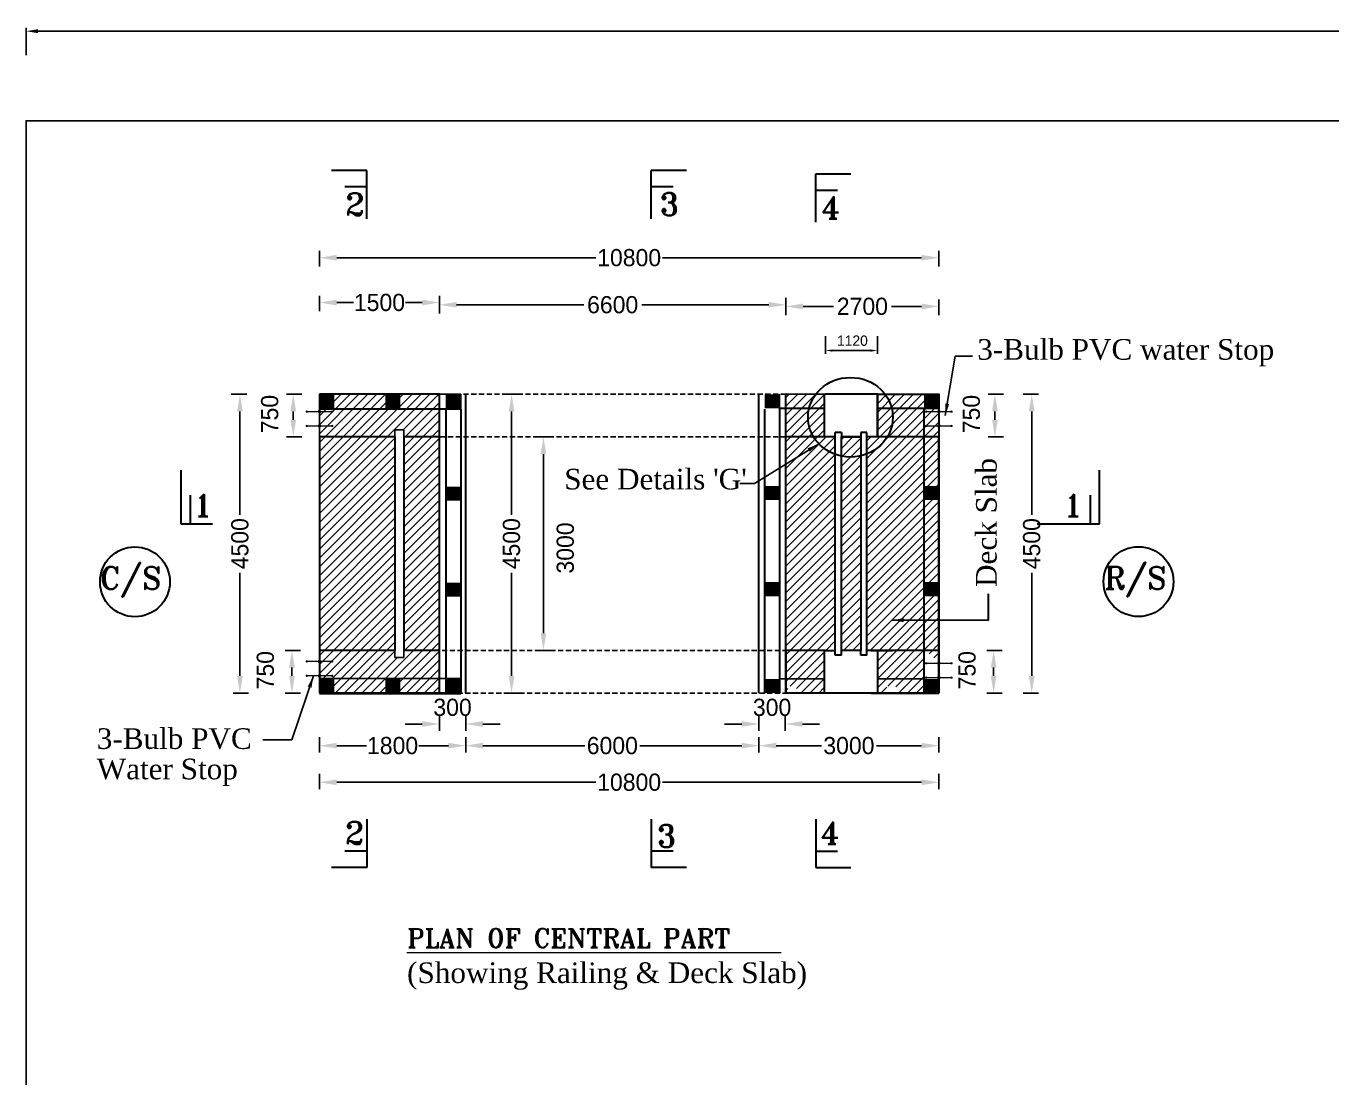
# Model space of a CAD drawing. Extents: x -1206532 to 786809, y -4288605 to 172932.
# Drawn here: x -477186 to -439223, y -4242613 to -4212031 of the extents above; entities that cross this region are included whole.
import ezdxf

# ---------------------------------------------------------------- set-up
doc = ezdxf.new("R2010")
doc.units = 0
doc.header["$LTSCALE"] = 300
doc.header["$MEASUREMENT"] = 0
doc.linetypes.add('DASHED', pattern=[0.75, 0.5, -0.25])
doc.layers.get('DEFPOINTS').update_dxf_attribs({"linetype": 'CONTINUOUS'})
doc.layers.add('LINE', color=7, linetype='CONTINUOUS')
doc.layers.add('Other line', color=7, linetype='CONTINUOUS', lineweight=15)
doc.styles.add('BIG', font='ROMANT.SHX')
doc.styles.add('TIMES', font='TIMES_0.TTF')
doc.dimstyles.new('3', dxfattribs={"dimtxt": 225, "dimasz": 350, "dimexe": 100, "dimexo": 25, "dimgap": 9, "dimtad": 0, "dimdec": 0, "dimzin": 0, "dimdsep": 46, "dimtxsty": 'Standard', "dimcen": 0, "dimclrd": 5, "dimclre": 6, "dimclrt": 1, "dimadec": 0, "dimazin": 0, "dimtfac": 1, "dimtdec": 0, "dimtofl": 0, "dimtmove": 2, "dimatfit": 3, "dimfxl": 1, "dimtolj": 1, "dimtzin": 0, "dimarcsym": 0})

# ---------------------------------------------------------------- blocks, each defined once
blk = doc.blocks.new('*D257')
at = {"layer": 'DEFPOINTS', "color": 0, "lineweight": 30}
for p in [(-394581, -4212179), (-477186, -4214781), (-394581, -4214781)]:
    blk.add_point(p, dxfattribs=at)
at = {"layer": 'Other line', "color": 0, "linetype": 'ByBlock', "lineweight": -2}
for p, q in [((-477186, -4212879), (-477186, -4212079)), ((-394581, -4212879), (-394581, -4212079))]:
    blk.add_line(p, q, dxfattribs=at)
at = {"layer": 'Other line', "linetype": 'ByBlock', "lineweight": -2}
for p, q in [((-476836, -4212179), (-436399, -4212179)), ((-394931, -4212179), (-435369, -4212179))]:
    blk.add_line(p, q, dxfattribs=at)
at = {"layer": 'Other line', "lineweight": 30}
for points in [[(-476836, -4212120), (-476836, -4212237), (-477186, -4212179)], [(-394931, -4212120), (-394931, -4212237), (-394581, -4212179)]]:
    blk.add_solid(points, dxfattribs=at)
at = {"layer": 'Other line', "color": 0, "lineweight": 30, "insert": (-435884, -4212179), "char_height": 225, "attachment_point": 5}
blk.add_mtext('\\A1;82605', dxfattribs=at)
blk = doc.blocks.new('*D588')
at = {"layer": 'DEFPOINTS', "color": 0, "lineweight": 30}
for p in [(-461387, -4223977), (-462146, -4230184), (-461387, -4230184)]:
    blk.add_point(p, dxfattribs=at)
at = {"layer": 'LINE', "color": 7, "lineweight": -2}
for p, q in [((-461896, -4223977), (-462346, -4223977)), ((-462146, -4224477), (-462146, -4229684)), ((-461896, -4230184), (-462346, -4230184))]:
    blk.add_line(p, q, dxfattribs=at)
at = {"layer": 'LINE', "color": 7, "lineweight": 30}
for points in [[(-462229, -4224477), (-462063, -4224477), (-462146, -4223977)], [(-462229, -4229684), (-462063, -4229684), (-462146, -4230184)]]:
    blk.add_solid(points, dxfattribs=at)
at = {"layer": 'LINE', "color": 7, "lineweight": 30, "insert": (-461509, -4227205), "char_height": 500, "attachment_point": 5, "rotation": 90}
blk.add_mtext('\\A1;3000', dxfattribs=at)
blk = doc.blocks.new('*D589')
at = {"layer": 'DEFPOINTS', "color": 0, "lineweight": 30}
for p in [(-449057, -4230184), (-448488, -4230184), (-448488, -4231425)]:
    blk.add_point(p, dxfattribs=at)
at = {"layer": 'LINE', "color": 7, "lineweight": -2}
for p, q in [((-448807, -4230184), (-449257, -4230184)), ((-449057, -4230925), (-449057, -4230684)), ((-448807, -4231425), (-449257, -4231425))]:
    blk.add_line(p, q, dxfattribs=at)
at = {"layer": 'LINE', "color": 7, "lineweight": 30}
for points in [[(-449141, -4230684), (-448974, -4230684), (-449057, -4230184)], [(-449141, -4230925), (-448974, -4230925), (-449057, -4231425)]]:
    blk.add_solid(points, dxfattribs=at)
at = {"layer": 'LINE', "color": 7, "lineweight": 30, "insert": (-449829, -4230759), "char_height": 500, "attachment_point": 5, "rotation": 90}
blk.add_mtext('\\A1;750', dxfattribs=at)
blk = doc.blocks.new('*D590')
at = {"layer": 'DEFPOINTS', "color": 0, "lineweight": 30}
for p in [(-449020, -4222736), (-448451, -4222736), (-448451, -4223977)]:
    blk.add_point(p, dxfattribs=at)
at = {"layer": 'LINE', "color": 7, "lineweight": -2}
for p, q in [((-448770, -4222736), (-449220, -4222736)), ((-449020, -4223477), (-449020, -4223236)), ((-448770, -4223977), (-449220, -4223977))]:
    blk.add_line(p, q, dxfattribs=at)
at = {"layer": 'LINE', "color": 7, "lineweight": 30}
for points in [[(-449103, -4223236), (-448936, -4223236), (-449020, -4222736)], [(-449103, -4223477), (-448936, -4223477), (-449020, -4223977)]]:
    blk.add_solid(points, dxfattribs=at)
at = {"layer": 'LINE', "color": 7, "lineweight": 30, "insert": (-449703, -4223311), "char_height": 500, "attachment_point": 5, "rotation": 90}
blk.add_mtext('\\A1;750', dxfattribs=at)
blk = doc.blocks.new('*D591')
at = {"layer": 'DEFPOINTS', "color": 0, "lineweight": 30}
for p in [(-450650, -4218766), (-468657, -4219547), (-450650, -4219547)]:
    blk.add_point(p, dxfattribs=at)
at = {"layer": 'LINE', "color": 7, "lineweight": -2}
for p, q in [((-468657, -4219016), (-468657, -4218566)), ((-468157, -4218766), (-460621, -4218766)), ((-451150, -4218766), (-458686, -4218766)), ((-450650, -4219016), (-450650, -4218566))]:
    blk.add_line(p, q, dxfattribs=at)
at = {"layer": 'LINE', "color": 7, "lineweight": 30}
for points in [[(-468157, -4218682), (-468157, -4218849), (-468657, -4218766)], [(-451150, -4218682), (-451150, -4218849), (-450650, -4218766)]]:
    blk.add_solid(points, dxfattribs=at)
at = {"layer": 'LINE', "color": 7, "lineweight": 30, "insert": (-459654, -4218766), "char_height": 500, "attachment_point": 5}
blk.add_mtext('\\A1;10800', dxfattribs=at)
blk = doc.blocks.new('*D592')
at = {"layer": 'DEFPOINTS', "color": 0, "lineweight": 30}
for p in [(-455096, -4220134), (-465170, -4220717), (-455096, -4220717)]:
    blk.add_point(p, dxfattribs=at)
at = {"layer": 'LINE', "color": 7, "lineweight": -2}
for p, q in [((-465170, -4220384), (-465170, -4219934)), ((-455096, -4220384), (-455096, -4219934)), ((-464670, -4220134), (-460975, -4220134)), ((-455596, -4220134), (-459290, -4220134))]:
    blk.add_line(p, q, dxfattribs=at)
at = {"layer": 'LINE', "color": 7, "lineweight": 30}
for points in [[(-464670, -4220051), (-464670, -4220217), (-465170, -4220134)], [(-455596, -4220051), (-455596, -4220217), (-455096, -4220134)]]:
    blk.add_solid(points, dxfattribs=at)
at = {"layer": 'LINE', "color": 7, "lineweight": 30, "insert": (-460133, -4220134), "char_height": 500, "attachment_point": 5}
blk.add_mtext('\\A1;6600', dxfattribs=at)
blk = doc.blocks.new('*D593')
at = {"layer": 'DEFPOINTS', "color": 0, "lineweight": 30}
for p in [(-450650, -4220181), (-455096, -4220571), (-450650, -4220571)]:
    blk.add_point(p, dxfattribs=at)
at = {"layer": 'LINE', "color": 7, "lineweight": -2}
for p, q in [((-455096, -4220431), (-455096, -4219981)), ((-450650, -4220431), (-450650, -4219981)), ((-454596, -4220181), (-453715, -4220181)), ((-451150, -4220181), (-452031, -4220181))]:
    blk.add_line(p, q, dxfattribs=at)
at = {"layer": 'LINE', "color": 7, "lineweight": 30}
for points in [[(-454596, -4220097), (-454596, -4220264), (-455096, -4220181)], [(-451150, -4220097), (-451150, -4220264), (-450650, -4220181)]]:
    blk.add_solid(points, dxfattribs=at)
at = {"layer": 'LINE', "color": 7, "lineweight": 30, "insert": (-452873, -4220181), "char_height": 500, "attachment_point": 5}
blk.add_mtext('\\A1;2700', dxfattribs=at)
blk = doc.blocks.new('*D594')
at = {"layer": 'DEFPOINTS', "color": 0, "lineweight": 30}
for p in [(-465170, -4220069), (-468657, -4220571), (-465170, -4220571)]:
    blk.add_point(p, dxfattribs=at)
at = {"layer": 'LINE', "color": 7, "lineweight": -2}
for p, q in [((-468657, -4220319), (-468657, -4219869)), ((-465170, -4220319), (-465170, -4219869)), ((-468157, -4220069), (-467672, -4220069)), ((-465670, -4220069), (-466154, -4220069))]:
    blk.add_line(p, q, dxfattribs=at)
at = {"layer": 'LINE', "color": 7, "lineweight": 30}
for points in [[(-468157, -4219985), (-468157, -4220152), (-468657, -4220069)], [(-465670, -4219985), (-465670, -4220152), (-465170, -4220069)]]:
    blk.add_solid(points, dxfattribs=at)
at = {"layer": 'LINE', "color": 7, "lineweight": 30, "insert": (-466913, -4220069), "char_height": 500, "attachment_point": 5}
blk.add_mtext('\\A1;1500', dxfattribs=at)
blk = doc.blocks.new('*D595')
at = {"layer": 'DEFPOINTS', "color": 0, "lineweight": 30}
for p in [(-448458, -4222736), (-447950, -4222736), (-450650, -4231425)]:
    blk.add_point(p, dxfattribs=at)
at = {"layer": 'LINE', "color": 7, "lineweight": -2}
for p, q in [((-448200, -4222736), (-447750, -4222736)), ((-447950, -4223236), (-447950, -4226238)), ((-447950, -4230925), (-447950, -4227923)), ((-448200, -4231425), (-447750, -4231425))]:
    blk.add_line(p, q, dxfattribs=at)
at = {"layer": 'LINE', "color": 7, "lineweight": 30}
for points in [[(-448034, -4223236), (-447867, -4223236), (-447950, -4222736)], [(-448034, -4230925), (-447867, -4230925), (-447950, -4231425)]]:
    blk.add_solid(points, dxfattribs=at)
at = {"layer": 'LINE', "color": 7, "lineweight": 30, "insert": (-447950, -4227081), "char_height": 500, "attachment_point": 5, "rotation": 90}
blk.add_mtext('\\A1;4500', dxfattribs=at)
blk = doc.blocks.new('*D585')
at = {"layer": 'DEFPOINTS', "color": 0, "lineweight": 30}
for p in [(-471478, -4222736), (-470970, -4222736), (-468657, -4231425)]:
    blk.add_point(p, dxfattribs=at)
at = {"layer": 'LINE', "color": 7, "lineweight": -2}
for p, q in [((-471220, -4222736), (-470770, -4222736)), ((-470970, -4223236), (-470970, -4226238)), ((-470970, -4230925), (-470970, -4227923)), ((-470720, -4231425), (-471170, -4231425))]:
    blk.add_line(p, q, dxfattribs=at)
at = {"layer": 'LINE', "color": 7, "lineweight": 30}
for points in [[(-471054, -4223236), (-470887, -4223236), (-470970, -4222736)], [(-471054, -4230925), (-470887, -4230925), (-470970, -4231425)]]:
    blk.add_solid(points, dxfattribs=at)
at = {"layer": 'LINE', "color": 7, "lineweight": 30, "insert": (-470970, -4227081), "char_height": 500, "attachment_point": 5, "rotation": 90}
blk.add_mtext('\\A1;4500', dxfattribs=at)
blk = doc.blocks.new('*D586')
at = {"layer": 'DEFPOINTS', "color": 0, "lineweight": 30}
for p in [(-469457, -4230184), (-468888, -4230184), (-468888, -4231425)]:
    blk.add_point(p, dxfattribs=at)
at = {"layer": 'LINE', "color": 7, "lineweight": -2}
for p, q in [((-469207, -4230184), (-469657, -4230184)), ((-469457, -4230925), (-469457, -4230684)), ((-469207, -4231425), (-469657, -4231425))]:
    blk.add_line(p, q, dxfattribs=at)
at = {"layer": 'LINE', "color": 7, "lineweight": 30}
for points in [[(-469541, -4230684), (-469374, -4230684), (-469457, -4230184)], [(-469541, -4230925), (-469374, -4230925), (-469457, -4231425)]]:
    blk.add_solid(points, dxfattribs=at)
at = {"layer": 'LINE', "color": 7, "lineweight": 30, "insert": (-470229, -4230759), "char_height": 500, "attachment_point": 5, "rotation": 90}
blk.add_mtext('\\A1;750', dxfattribs=at)
blk = doc.blocks.new('*D587')
at = {"layer": 'DEFPOINTS', "color": 0, "lineweight": 30}
for p in [(-469420, -4222736), (-468851, -4222736), (-468851, -4223977)]:
    blk.add_point(p, dxfattribs=at)
at = {"layer": 'LINE', "color": 7, "lineweight": -2}
for p, q in [((-469170, -4222736), (-469620, -4222736)), ((-469420, -4223477), (-469420, -4223236)), ((-469170, -4223977), (-469620, -4223977))]:
    blk.add_line(p, q, dxfattribs=at)
at = {"layer": 'LINE', "color": 7, "lineweight": 30}
for points in [[(-469503, -4223236), (-469336, -4223236), (-469420, -4222736)], [(-469503, -4223477), (-469336, -4223477), (-469420, -4223977)]]:
    blk.add_solid(points, dxfattribs=at)
at = {"layer": 'LINE', "color": 7, "lineweight": 30, "insert": (-470103, -4223311), "char_height": 500, "attachment_point": 5, "rotation": 90}
blk.add_mtext('\\A1;750', dxfattribs=at)
blk = doc.blocks.new('*D596')
at = {"layer": 'DEFPOINTS', "color": 0, "lineweight": 30}
for p in [(-453944, -4221023), (-452438, -4221023), (-452438, -4221464)]:
    blk.add_point(p, dxfattribs=at)
at = {"layer": 'Other line', "color": 0, "linetype": 'ByBlock', "lineweight": -2}
for p, q in [((-453944, -4221048), (-453944, -4221564)), ((-452438, -4221048), (-452438, -4221564))]:
    blk.add_line(p, q, dxfattribs=at)
at = {"layer": 'Other line', "linetype": 'ByBlock', "lineweight": -2}
blk.add_line((-453744, -4221464), (-452638, -4221464), dxfattribs=at)
at = {"layer": 'Other line', "lineweight": 30}
for points in [[(-453744, -4221431), (-453744, -4221497), (-453944, -4221464)], [(-452638, -4221431), (-452638, -4221497), (-452438, -4221464)]]:
    blk.add_solid(points, dxfattribs=at)
at = {"layer": 'Other line', "color": 0, "lineweight": 30, "insert": (-453162, -4221178), "char_height": 300, "attachment_point": 5}
blk.add_mtext('\\A1;1120', dxfattribs=at)
blk = doc.blocks.new('*D597')
at = {"layer": 'DEFPOINTS', "color": 0, "lineweight": 30}
for p in [(-468657, -4233237), (-450650, -4233237), (-450650, -4234018)]:
    blk.add_point(p, dxfattribs=at)
at = {"layer": 'LINE', "color": 7, "lineweight": -2}
for p, q in [((-468657, -4233768), (-468657, -4234218)), ((-468157, -4234018), (-460621, -4234018)), ((-451150, -4234018), (-458686, -4234018)), ((-450650, -4233768), (-450650, -4234218))]:
    blk.add_line(p, q, dxfattribs=at)
at = {"layer": 'LINE', "color": 7, "lineweight": 30}
for points in [[(-468157, -4233935), (-468157, -4234101), (-468657, -4234018)], [(-451150, -4233935), (-451150, -4234101), (-450650, -4234018)]]:
    blk.add_solid(points, dxfattribs=at)
at = {"layer": 'LINE', "color": 7, "lineweight": 30, "insert": (-459654, -4234018), "char_height": 500, "attachment_point": 5}
blk.add_mtext('\\A1;10800', dxfattribs=at)
blk = doc.blocks.new('*D598')
at = {"layer": 'DEFPOINTS', "color": 0, "lineweight": 30}
for p in [(-464407, -4232014), (-455879, -4232222), (-455879, -4232953)]:
    blk.add_point(p, dxfattribs=at)
at = {"layer": 'LINE', "color": 7, "lineweight": -2}
for p, q in [((-464407, -4232703), (-464407, -4233153)), ((-455879, -4232703), (-455879, -4233153)), ((-463907, -4232953), (-460944, -4232953)), ((-456379, -4232953), (-459342, -4232953))]:
    blk.add_line(p, q, dxfattribs=at)
at = {"layer": 'LINE', "color": 7, "lineweight": 30}
for points in [[(-463907, -4232870), (-463907, -4233036), (-464407, -4232953)], [(-456379, -4232870), (-456379, -4233036), (-455879, -4232953)]]:
    blk.add_solid(points, dxfattribs=at)
at = {"layer": 'LINE', "color": 7, "lineweight": 30, "insert": (-460143, -4232953), "char_height": 500, "attachment_point": 5}
blk.add_mtext('\\A1;6000', dxfattribs=at)
blk = doc.blocks.new('*D599')
at = {"layer": 'DEFPOINTS', "color": 0, "lineweight": 30}
for p in [(-455879, -4232563), (-450650, -4232563), (-450650, -4232953)]:
    blk.add_point(p, dxfattribs=at)
at = {"layer": 'LINE', "color": 7, "lineweight": -2}
for p, q in [((-455879, -4232703), (-455879, -4233153)), ((-450650, -4232703), (-450650, -4233153)), ((-455379, -4232953), (-454065, -4232953)), ((-451150, -4232953), (-452464, -4232953))]:
    blk.add_line(p, q, dxfattribs=at)
at = {"layer": 'LINE', "color": 7, "lineweight": 30}
for points in [[(-455379, -4232870), (-455379, -4233036), (-455879, -4232953)], [(-451150, -4232870), (-451150, -4233036), (-450650, -4232953)]]:
    blk.add_solid(points, dxfattribs=at)
at = {"layer": 'LINE', "color": 7, "lineweight": 30, "insert": (-453265, -4232953), "char_height": 500, "attachment_point": 5}
blk.add_mtext('\\A1;3000', dxfattribs=at)
blk = doc.blocks.new('*D600')
at = {"layer": 'DEFPOINTS', "color": 0, "lineweight": 30}
for p in [(-468657, -4232451), (-464407, -4232451), (-464407, -4232953)]:
    blk.add_point(p, dxfattribs=at)
at = {"layer": 'LINE', "color": 7, "lineweight": -2}
for p, q in [((-468657, -4232703), (-468657, -4233153)), ((-464407, -4232703), (-464407, -4233153)), ((-468157, -4232953), (-467291, -4232953)), ((-464907, -4232953), (-465773, -4232953))]:
    blk.add_line(p, q, dxfattribs=at)
at = {"layer": 'LINE', "color": 7, "lineweight": 30}
for points in [[(-468157, -4232870), (-468157, -4233036), (-468657, -4232953)], [(-464907, -4232870), (-464907, -4233036), (-464407, -4232953)]]:
    blk.add_solid(points, dxfattribs=at)
at = {"layer": 'LINE', "color": 7, "lineweight": 30, "insert": (-466532, -4232953), "char_height": 500, "attachment_point": 5}
blk.add_mtext('\\A1;1800', dxfattribs=at)
blk = doc.blocks.new('*D686')
at = {"layer": 'DEFPOINTS', "color": 0, "lineweight": 30}
for p in [(-463580, -4222736), (-463073, -4222736), (-460759, -4231425)]:
    blk.add_point(p, dxfattribs=at)
at = {"layer": 'LINE', "color": 7, "lineweight": -2}
for p, q in [((-463323, -4222736), (-462873, -4222736)), ((-463073, -4223236), (-463073, -4226238)), ((-463073, -4230925), (-463073, -4227923)), ((-462823, -4231425), (-463273, -4231425))]:
    blk.add_line(p, q, dxfattribs=at)
at = {"layer": 'LINE', "color": 7, "lineweight": 30}
for points in [[(-463156, -4223236), (-462989, -4223236), (-463073, -4222736)], [(-463156, -4230925), (-462989, -4230925), (-463073, -4231425)]]:
    blk.add_solid(points, dxfattribs=at)
at = {"layer": 'LINE', "color": 7, "lineweight": 30, "insert": (-463073, -4227081), "char_height": 500, "attachment_point": 5, "rotation": 90}
blk.add_mtext('\\A1;4500', dxfattribs=at)
blk = doc.blocks.new('*D934')
at = {"layer": 'DEFPOINTS', "color": 0, "lineweight": 30}
for p in [(-465170, -4231684), (-464407, -4231820), (-464407, -4232323)]:
    blk.add_point(p, dxfattribs=at)
at = {"layer": 'LINE', "color": 7, "lineweight": -2}
for p, q in [((-465170, -4232073), (-465170, -4232523)), ((-464407, -4232073), (-464407, -4232523)), ((-465670, -4232323), (-466170, -4232323)), ((-463907, -4232323), (-463407, -4232323))]:
    blk.add_line(p, q, dxfattribs=at)
at = {"layer": 'LINE', "color": 7, "lineweight": 30}
for points in [[(-465670, -4232239), (-465670, -4232406), (-465170, -4232323)], [(-463907, -4232239), (-463907, -4232406), (-464407, -4232323)]]:
    blk.add_solid(points, dxfattribs=at)
at = {"layer": 'LINE', "color": 7, "lineweight": 30, "insert": (-464788, -4231841), "char_height": 500, "attachment_point": 5}
blk.add_mtext('\\A1;300', dxfattribs=at)
blk = doc.blocks.new('*D935')
at = {"layer": 'DEFPOINTS', "color": 0, "lineweight": 30}
for p in [(-455879, -4231684), (-455116, -4231820), (-455116, -4232323)]:
    blk.add_point(p, dxfattribs=at)
at = {"layer": 'LINE', "color": 7, "lineweight": -2}
for p, q in [((-455879, -4232073), (-455879, -4232523)), ((-455116, -4232073), (-455116, -4232523)), ((-456379, -4232323), (-456879, -4232323)), ((-454616, -4232323), (-454116, -4232323))]:
    blk.add_line(p, q, dxfattribs=at)
at = {"layer": 'LINE', "color": 7, "lineweight": 30}
for points in [[(-456379, -4232239), (-456379, -4232406), (-455879, -4232323)], [(-454616, -4232239), (-454616, -4232406), (-455116, -4232323)]]:
    blk.add_solid(points, dxfattribs=at)
at = {"layer": 'LINE', "color": 7, "lineweight": 30, "insert": (-455498, -4231841), "char_height": 500, "attachment_point": 5}
blk.add_mtext('\\A1;300', dxfattribs=at)

msp = doc.modelspace()

# ---------------------------------------------------------------- hatches: boundary and pattern name
at = {"layer": 'Other line', "lineweight": 5}
h = msp.add_hatch(dxfattribs=at)
h.set_pattern_fill('ANSI31', color=0, scale=1460, style=0)
h.set_pattern_definition([(45, (-31012.79, -2e-07), (-129.0469876, 129.0469876), [])])
h.paths.add_polyline_path([(-468657.269, -4231425.178), (-465169.636, -4231425.178), (-465169.636, -4222736.009), (-468657.269, -4222736.009)])
h.paths.add_polyline_path([(-466462.486, -4230390.898), (-466462.486, -4223770.289), (-466203.916, -4223770.289), (-466203.916, -4230390.898)])
at = {"layer": 'Other line', "lineweight": 30}
for points in [[(-468221.068, -4222756.244), (-468656.31, -4222756.244), (-468656.31, -4223165.637), (-468221.068, -4223165.637)], [(-466308.068, -4222756.244), (-466743.31, -4222756.244), (-466743.31, -4223165.637), (-466308.068, -4223165.637)], [(-464549.068, -4222755.15), (-464984.31, -4222755.15), (-464984.31, -4223164.543), (-464549.068, -4223164.543)], [(-455281.074, -4222734.616), (-455716.316, -4222734.616), (-455716.316, -4223144.009), (-455281.074, -4223144.009)], [(-450650.049, -4222734.616), (-451085.291, -4222734.616), (-451085.291, -4223144.009), (-450650.049, -4223144.009)], [(-464549.068, -4225422.818), (-464984.31, -4225422.818), (-464984.31, -4225832.211), (-464549.068, -4225832.211)], [(-455299.434, -4225403.677), (-455734.676, -4225403.677), (-455734.676, -4225813.07), (-455299.434, -4225813.07)], [(-450666.64, -4225403.677), (-451101.882, -4225403.677), (-451101.882, -4225813.07), (-450666.64, -4225813.07)], [(-464549.068, -4228215.866), (-464984.31, -4228215.866), (-464984.31, -4228625.259), (-464549.068, -4228625.259)], [(-455299.434, -4228196.725), (-455734.676, -4228196.725), (-455734.676, -4228606.118), (-455299.434, -4228606.118)], [(-450666.64, -4228196.725), (-451101.882, -4228196.725), (-451101.882, -4228606.118), (-450666.64, -4228606.118)], [(-468221.068, -4231016.879), (-468656.31, -4231016.879), (-468656.31, -4231426.272), (-468221.068, -4231426.272)], [(-466308.068, -4231016.879), (-466743.31, -4231016.879), (-466743.31, -4231426.272), (-466308.068, -4231426.272)], [(-464549.068, -4231015.785), (-464984.31, -4231015.785), (-464984.31, -4231425.178), (-464549.068, -4231425.178)], [(-464549.068, -4231034.926), (-464984.31, -4231034.926), (-464984.31, -4231444.319), (-464549.068, -4231444.319)], [(-455280.115, -4231015.681), (-455715.357, -4231015.681), (-455715.357, -4231425.074), (-455280.115, -4231425.074)], [(-450650.049, -4231015.785), (-451085.291, -4231015.785), (-451085.291, -4231425.178), (-450650.049, -4231425.178)]]:
    msp.add_hatch(color=0, dxfattribs=at).paths.add_polyline_path(points)
at = {"layer": 'Other line', "lineweight": 5}
h = msp.add_hatch(dxfattribs=at)
h.set_pattern_fill('ANSI31', color=0, scale=1460, style=0)
h.set_pattern_definition([(45, (0, 70125.51), (-129.0469876, 129.0469876), [])])
h.paths.add_polyline_path([(-453983.897, -4222736.009), (-455095.748, -4222736.009), (-455095.748, -4223149.206), (-453983.897, -4223149.206)])
h.paths.add_polyline_path([(-453983.897, -4223149.206), (-455095.748, -4223149.206), (-455095.748, -4223977.145), (-453983.897, -4223977.145)])
h.paths.add_polyline_path([(-450650.049, -4223381.058, -0.298794631), (-450664.914, -4223357.294), (-450991.938, -4223357.294, -1.016664438), (-451025.543, -4223357.849, -0.983608714), (-450991.938, -4223357.294), (-450664.914, -4223357.294, -0.286990443), (-450650.049, -4223334.64), (-450650.049, -4223164.543), (-450650.049, -4223149.206), (-452438.077, -4223149.206), (-452438.077, -4223977.145), (-450650.049, -4223977.145)])
h.paths.add_polyline_path([(-450650.049, -4222736.009), (-452438.077, -4222736.009), (-452438.077, -4223149.206), (-450650.049, -4223149.206)])
h.paths.add_polyline_path([(-451085.291, -4223977.145), (-452438.077, -4223977.145), (-452745.403, -4223977.145), (-452745.403, -4230184.042), (-452438.077, -4230184.042), (-451270.617, -4230184.042, -0.075962215), (-451085.291, -4230212.361)])
h.paths.add_polyline_path([(-452922.813, -4223977.145), (-453481.599, -4223977.145), (-453481.599, -4230184.042), (-452922.813, -4230184.042)])
h.paths.add_polyline_path([(-453659.925, -4223977.145), (-453943.525, -4223977.145), (-455095.748, -4223977.145), (-455095.748, -4230184.042), (-453943.525, -4230184.042), (-453659.925, -4230184.042)])
h.paths.add_polyline_path([(-451085.291, -4230212.361, 0.075962215), (-451270.617, -4230184.042), (-452438.077, -4230184.042), (-452438.077, -4230804.61), (-451085.291, -4230804.61)])
h.paths.add_polyline_path([(-451085.291, -4230804.61), (-452438.077, -4230804.61), (-452438.077, -4231425.178), (-452159.043, -4231425.178), (-452159.043, -4231218.322), (-451900.473, -4231218.322), (-451900.473, -4231425.178), (-451270.617, -4231425.178), (-451270.616, -4231425.178, 0.07596178), (-451085.291, -4231396.859)])
h.paths.add_polyline_path([(-453983.897, -4230804.61), (-455095.748, -4230804.61), (-455095.748, -4231425.178), (-455044.034, -4231425.178), (-455044.034, -4231218.322), (-454785.464, -4231218.322), (-454785.464, -4231425.178), (-453983.897, -4231425.178)])
h.paths.add_polyline_path([(-453983.897, -4230184.042), (-455095.748, -4230184.042), (-455095.748, -4230804.61), (-453983.897, -4230804.61)])
h.paths.add_polyline_path([(-450650.049, -4223977.145), (-451085.291, -4223977.145), (-451085.291, -4230212.361, -0.327933071), (-450650.049, -4230804.61)])

# ---------------------------------------------------------------- linework, layer by layer
at = {"layer": 'LINE', "lineweight": 30}
for p, q in [((-467283.978, -4216226.461), (-468307.175, -4216226.461)), ((-467283.978, -4217634.587), (-467283.978, -4216226.461)), ((-459010.132, -4217634.587), (-459010.132, -4216226.461)), ((-457986.935, -4216226.461), (-459010.132, -4216226.461)), ((-454229.234, -4217732.263), (-454229.234, -4216324.137)), ((-454229.234, -4216324.137), (-453206.037, -4216324.137)), ((-467283.978, -4216699.308), (-467920.094, -4216699.308)), ((-458374.017, -4216699.308), (-459010.132, -4216699.308)), ((-454229.234, -4216796.984), (-453593.118, -4216796.984)), ((-453983.897, -4222736.009), (-453983.897, -4223977.145)), ((-452438.077, -4222736.009), (-452438.077, -4223977.145)), ((-453659.925, -4223977.145), (-453943.525, -4223977.145)), ((-453482.516, -4223850.177), (-453659.925, -4223850.177)), ((-453659.925, -4223977.145), (-453659.925, -4223850.177)), ((-452745.403, -4223850.177), (-452922.813, -4223850.177)), ((-452745.403, -4223977.145), (-452745.403, -4223850.177)), ((-452438.077, -4223977.145), (-452745.403, -4223977.145)), ((-472687.142, -4224937.9), (-472687.142, -4226502.256)), ((-445982.088, -4226502.256), (-445982.088, -4224937.9)), ((-472405.318, -4226502.256), (-472405.318, -4225673.095)), ((-446254.637, -4225673.095), (-446254.637, -4226502.256)), ((-472687.142, -4226502.256), (-471771.565, -4226502.256)), ((-447787.431, -4226502.256), (-445982.088, -4226502.256)), ((-453983.897, -4230184.042), (-453983.897, -4231425.178)), ((-453943.525, -4230184.042), (-453659.925, -4230184.042)), ((-453659.925, -4230321.06), (-453659.925, -4230184.042)), ((-453482.516, -4230321.06), (-453482.516, -4230184.042)), ((-452922.813, -4230321.06), (-452922.813, -4230184.042)), ((-452438.077, -4230184.042), (-452745.403, -4230184.042)), ((-452745.403, -4230321.06), (-452745.403, -4230184.042)), ((-452438.077, -4230184.042), (-452438.077, -4231425.178)), ((-453482.516, -4230321.06), (-453659.925, -4230321.06)), ((-452745.403, -4230321.06), (-452922.813, -4230321.06)), ((-467283.978, -4235089.486), (-467283.978, -4236497.612)), ((-459010.132, -4235089.486), (-459010.132, -4236497.612)), ((-454229.234, -4235089.486), (-454229.234, -4236497.612)), ((-467283.978, -4236024.765), (-467920.094, -4236024.765)), ((-458374.017, -4236024.765), (-459010.132, -4236024.765)), ((-454229.234, -4236024.765), (-453593.118, -4236024.765)), ((-467283.978, -4236497.612), (-468307.175, -4236497.612)), ((-457986.935, -4236497.612), (-459010.132, -4236497.612)), ((-454229.234, -4236497.612), (-453206.037, -4236497.612))]:
    msp.add_line(p, q, dxfattribs=at)
at = {"layer": 'LINE'}
for p, q in [((-468657.269, -4223977.145), (-468657.269, -4222736.009)), ((-464549.068, -4222736.009), (-468657.269, -4222736.009)), ((-464549.068, -4222736.009), (-464549.068, -4229733.382)), ((-455282.843, -4222736.009), (-455282.843, -4229733.382)), ((-450650.049, -4222736.009), (-455095.748, -4222736.009)), ((-450650.049, -4223977.145), (-450650.049, -4222736.009)), ((-466462.486, -4223977.145), (-466462.486, -4223770.289)), ((-466203.916, -4223770.289), (-466462.486, -4223770.289)), ((-466203.916, -4223977.145), (-466203.916, -4223770.289)), ((-466462.486, -4230390.898), (-466462.486, -4230184.042)), ((-466203.916, -4230390.898), (-466203.916, -4230184.042)), ((-464549.068, -4231425.178), (-464549.068, -4230184.042)), ((-455716.316, -4231425.178), (-455716.316, -4230184.042)), ((-466203.916, -4230390.898), (-466462.486, -4230390.898)), ((-464549.068, -4230996.644), (-468657.269, -4230996.644)), ((-453983.897, -4231010.352), (-455282.843, -4231010.352)), ((-451085.291, -4231010.352), (-452438.077, -4231010.352)), ((-464549.068, -4231444.319), (-468657.269, -4231444.319)), ((-452872.046, -4231425.178), (-455095.748, -4231425.178)), ((-450987.547, -4231425.178), (-455095.748, -4231425.178))]:
    msp.add_line(p, q, dxfattribs=at)
at = {"layer": 'LINE', "linetype": 'DASHED'}
for p, q in [((-455095.748, -4222736.009), (-465169.636, -4222736.009)), ((-455095.748, -4223977.145), (-465169.636, -4223977.145)), ((-455044.034, -4230184.042), (-465169.636, -4230184.042)), ((-455044.034, -4231425.178), (-465169.636, -4231425.178))]:
    msp.add_line(p, q, dxfattribs=at)
at = {"layer": 'LINE'}
msp.add_lwpolyline([(-477186.297, -4273194.253), (-394581.395, -4273194.253), (-394581.395, -4214780.786), (-477186.297, -4214780.786)], close=True, dxfattribs=at)
for points, const_width in [([(-469010.011, -4223240.555, 1), (-469043.625, -4223240.555, 1)], 33.614), ([(-468631.908, -4223240.555, 1), (-468683.001, -4223240.555, 1)], 51.093), ([(-468271.284, -4223240.555, 1), (-468304.899, -4223240.555, 1)], 33.614), ([(-451002.79, -4223240.555, 1), (-451036.404, -4223240.555, 1)], 33.614), ([(-450624.687, -4223240.555, 1), (-450675.781, -4223240.555, 1)], 51.093), ([(-450264.064, -4223240.555, 1), (-450297.678, -4223240.555, 1)], 33.614), ([(-469010.011, -4223657.555, 1), (-469043.625, -4223657.555, 1)], 33.614), ([(-468631.908, -4223657.555, 1), (-468683.001, -4223657.555, 1)], 51.093), ([(-468271.284, -4223657.555, 1), (-468304.899, -4223657.555, 1)], 33.614), ([(-451002.79, -4223657.555, 1), (-451036.404, -4223657.555, 1)], 33.614), ([(-450624.687, -4223657.555, 1), (-450675.781, -4223657.555, 1)], 51.093), ([(-450264.064, -4223657.555, 1), (-450297.678, -4223657.555, 1)], 33.614), ([(-469010.011, -4230503.546, 1), (-469043.625, -4230503.546, 1)], 33.614), ([(-468631.908, -4230503.546, 1), (-468683.001, -4230503.546, 1)], 51.093), ([(-468271.284, -4230503.546, 1), (-468304.899, -4230503.546, 1)], 33.614), ([(-451002.79, -4230557.546, 1), (-451036.404, -4230557.546, 1)], 33.614), ([(-450624.687, -4230557.546, 1), (-450675.781, -4230557.546, 1)], 51.093), ([(-450264.064, -4230557.546, 1), (-450297.678, -4230557.546, 1)], 33.614), ([(-469010.011, -4230920.546, 1), (-469043.625, -4230920.546, 1)], 33.614), ([(-468631.908, -4230920.546, 1), (-468683.001, -4230920.546, 1)], 51.093), ([(-468271.284, -4230920.546, 1), (-468304.899, -4230920.546, 1)], 33.614), ([(-451002.79, -4230974.546, 1), (-451036.404, -4230974.546, 1)], 33.614), ([(-450624.687, -4230974.546, 1), (-450675.781, -4230974.546, 1)], 51.093), ([(-450264.064, -4230974.546, 1), (-450297.678, -4230974.546, 1)], 33.614)]:
    msp.add_lwpolyline(points, format="xyb", close=True, dxfattribs=dict(at, const_width=const_width))
at = {"layer": 'LINE', "const_width": 43.026}
for points in [[(-468307.683, -4223240), (-468657.269, -4223240), (-469006.856, -4223240)], [(-450300.462, -4223240), (-450650.049, -4223240), (-450999.636, -4223240)], [(-468307.683, -4223657), (-468657.269, -4223657), (-469006.856, -4223657)], [(-450300.462, -4223657), (-450650.049, -4223657), (-450999.636, -4223657)], [(-468307.683, -4230502.991), (-468657.269, -4230502.991), (-469006.856, -4230502.991)], [(-450300.462, -4230556.991), (-450650.049, -4230556.991), (-450999.636, -4230556.991)], [(-468307.683, -4230919.991), (-468657.269, -4230919.991), (-469006.856, -4230919.991)], [(-450300.462, -4230973.991), (-450650.049, -4230973.991), (-450999.636, -4230973.991)]]:
    msp.add_lwpolyline(points, dxfattribs=at)
at = {"layer": 'LINE', "lineweight": 30}
msp.add_lwpolyline([(-452922.813, -4230184.042), (-453481.599, -4230184.042), (-453481.599, -4223977.145), (-452922.813, -4223977.145)], close=True, dxfattribs=at)
at = {"layer": 'LINE', "lineweight": 30, "const_width": 37.5}
msp.add_lwpolyline([(-455233.931, -4238970.12), (-466125.094, -4238970.12)], dxfattribs=at)
at = {"layer": 'LINE', "lineweight": 30}
for centre in [(-474022.298, -4228188.548), (-444845.958, -4228183.548)]:
    msp.add_circle(centre, 1015.539, dxfattribs=at)
at = {"layer": 'Other line', "color": 0, "lineweight": 30}
for p, q in [((-465169.636, -4222736.009), (-468657.269, -4222736.009)), ((-465169.636, -4231425.178), (-465169.636, -4222736.009)), ((-464406.74, -4231425.178), (-464406.74, -4222736.009)), ((-455879.336, -4231425.178), (-455879.336, -4222736.009)), ((-455095.748, -4231425.178), (-455095.748, -4222736.009)), ((-452438.077, -4222736.009), (-453943.525, -4222736.009)), ((-464549.068, -4223164.543), (-468657.269, -4223164.543)), ((-464984.31, -4223164.543), (-464984.31, -4231425.178)), ((-464549.068, -4223164.543), (-464549.068, -4231425.178)), ((-455718.085, -4223164.543), (-455718.085, -4231425.178)), ((-455282.843, -4223164.543), (-455282.843, -4231425.178)), ((-453983.897, -4223149.206), (-455281.074, -4223149.206)), ((-450650.049, -4223149.206), (-452438.077, -4223149.206)), ((-451085.291, -4223164.543), (-451085.291, -4231425.178)), ((-450650.049, -4223164.543), (-450650.049, -4231425.178)), ((-466462.486, -4223977.145), (-468657.269, -4223977.145)), ((-468657.269, -4223977.145), (-468657.269, -4230184.042)), ((-466462.486, -4223977.145), (-466462.486, -4230184.042)), ((-465169.636, -4223977.145), (-466203.916, -4223977.145)), ((-466203.916, -4223977.145), (-466203.916, -4230184.042)), ((-453943.525, -4223977.145), (-455095.748, -4223977.145)), ((-453659.925, -4230184.042), (-453659.925, -4223977.145)), ((-453482.516, -4223850.177), (-453481.599, -4223977.145)), ((-452922.813, -4223977.145), (-453481.599, -4223977.145)), ((-452922.813, -4223850.177), (-452922.813, -4223977.145)), ((-452745.403, -4230184.042), (-452745.403, -4223977.145)), ((-450650.049, -4223977.145), (-452438.077, -4223977.145)), ((-450650.049, -4231425.178), (-450650.049, -4223977.145)), ((-449207.586, -4229304.396), (-449207.586, -4228536.092)), ((-466462.486, -4230184.042), (-468657.269, -4230184.042)), ((-468657.269, -4230184.042), (-468657.269, -4231425.178)), ((-465169.636, -4230184.042), (-466203.916, -4230184.042)), ((-453983.897, -4230184.042), (-455095.748, -4230184.042)), ((-453943.525, -4230184.042), (-455095.748, -4230184.042)), ((-455095.748, -4230184.042), (-455095.748, -4231425.178)), ((-452922.813, -4230184.042), (-453482.516, -4230184.042)), ((-452613.476, -4230184.042), (-451992.908, -4230184.042)), ((-451992.908, -4230184.042), (-452438.077, -4230184.042)), ((-450650.049, -4230184.042), (-452438.077, -4230184.042)), ((-455095.748, -4231425.178), (-455095.748, -4230804.61)), ((-465169.636, -4231425.178), (-468657.269, -4231425.178)), ((-464549.068, -4231425.178), (-468657.269, -4231425.178)), ((-466462.486, -4231425.178), (-468346.985, -4231425.178)), ((-451608.115, -4231425.178), (-455095.748, -4231425.178)), ((-450987.547, -4231425.178), (-455095.748, -4231425.178)), ((-452900.965, -4231425.178), (-454785.464, -4231425.178)), ((-452438.077, -4231425.178), (-453943.525, -4231425.178)), ((-452613.476, -4231425.178), (-452159.043, -4231425.178)), ((-452337.147, -4231425.178), (-450650.049, -4231425.178))]:
    msp.add_line(p, q, dxfattribs=at)
msp.add_lwpolyline([(-452438.077, -4223977.145), (-452438.077, -4222736.009), (-450650.049, -4222736.009), (-450650.049, -4223977.145), (-452438.077, -4223977.145)], dxfattribs=at)
msp.add_ellipse((-453219.836, -4223403.884), major_axis=(1233.114, 0), ratio=0.938062402, dxfattribs=at)

# ---------------------------------------------------------------- texts
at = {"layer": 'LINE', "lineweight": 30, "style": 'BIG'}
for s, p in [('2', (-467902.921, -4217536.889)), ('3', (-458765.936, -4217532.733)), ('4', (-454065.547, -4217634.565)), ('1', (-472316.449, -4226288.647)), ('1', (-447017.674, -4226288.647)), ('C/S', (-475035.875, -4228405.924)), ('R/S', (-445841.807, -4228399.753)), ('2', (-467915.36, -4235817.782)), ('4', (-454088.38, -4235817.782)), ('3', (-458845.627, -4235902.428))]:
    msp.add_text(s, height=650, dxfattribs=at).set_placement(p)
at = {"layer": 'LINE', "style": 'BIG'}
msp.add_text('PLAN OF CENTRAL PART', height=542.4, dxfattribs=at).set_placement((-466109.813, -4238819.321))
at = {"layer": 'Other line', "color": 0, "lineweight": 30, "style": 'TIMES'}
for s, p in [('3-Bulb PVC water Stop', (-449533.252, -4221730.605)), ('3-Bulb PVC', (-475132.252, -4233047.605)), ('Water Stop', (-475132.252, -4233930.605))]:
    msp.add_text(s, height=600, dxfattribs=at).set_placement(p)
msp.add_text('Deck Slab', height=600, rotation=90, dxfattribs=at).set_placement((-448969.128, -4228338.554))
at = {"layer": 'Other line', "color": 0, "lineweight": 30, "char_height": 600, "attachment_point": 1, "style": 'TIMES'}
for s, insert, width in [("See Details 'G'", (-461541.751, -4224902.421), 9100.44785), ('(Showing Railing & Deck Slab)', (-466110.056, -4239254.633), 12600.62207)]:
    msp.add_mtext(s, dxfattribs=dict(at, insert=insert, width=width))

# ---------------------------------------------------------------- dimensions: what is measured, and where the dimension line sits
at = {"layer": 'LINE', "lineweight": 30}
for base, p1, p2, text, picture, middle in [((-450650.049, -4218765.789), (-468657.269, -4219547.255), (-450650.049, -4219547.255), '10800', '*D591', (-459653.659, -4218765.789)), ((-465169.636, -4220068.668), (-468657.269, -4220570.982), (-465169.636, -4220570.982), '1500', '*D594', (-466913.453, -4220068.668)), ((-455095.748, -4220133.842), (-465169.636, -4220717.247), (-455095.748, -4220717.247), '6600', '*D592', (-460132.692, -4220133.842)), ((-450650.049, -4220180.692), (-455095.748, -4220570.982), (-450650.049, -4220570.982), '2700', '*D593', (-452872.899, -4220180.692)), ((-455879.336, -4232953.015), (-464406.74, -4232013.562), (-455879.336, -4232221.872), '6000', '*D598', (-460143.038, -4232953.015)), ((-464406.74, -4232953.015), (-468657.269, -4232450.702), (-464406.74, -4232450.702), '1800', '*D600', (-466532.005, -4232953.015)), ((-450650.049, -4232953.015), (-455879.336, -4232562.725), (-450650.049, -4232562.725), '3000', '*D599', (-453264.692, -4232953.015)), ((-450650.049, -4234018.158), (-468657.269, -4233236.692), (-450650.049, -4233236.692), '10800', '*D597', (-459653.659, -4234018.158))]:
    dim = msp.add_linear_dim(base=base, p1=p1, p2=p2, text=text, dimstyle='3', override={"dimtxt": 500, "dimasz": 500, "dimexe": 200, "dimexo": 5, "dimdle": 250, "dimclrd": 7, "dimclre": 7, "dimclrt": 7, "dimfxl": 250, "dimfxlon": 1}, dxfattribs=at)
    dim.commit()
    dim.dimension.update_dxf_attribs({"geometry": picture, "text_midpoint": middle})
for base, p1, p2, picture, middle in [((-470970.433, -4222736.009), (-468657.269, -4231425.178), (-471478.049, -4222736.009), '*D585', (-470970.433, -4227080.594)), ((-463072.511, -4222736.009), (-460759.348, -4231425.178), (-463580.127, -4222736.009), '*D686', (-463072.511, -4227080.594)), ((-447950.433, -4222736.009), (-450650.049, -4231425.178), (-448458.049, -4222736.009), '*D595', (-447950.433, -4227080.594))]:
    dim = msp.add_linear_dim(base=base, p1=p1, p2=p2, angle=270, text='4500', dimstyle='3', override={"dimtxt": 500, "dimasz": 500, "dimexe": 200, "dimexo": 5, "dimdle": 250, "dimclrd": 7, "dimclre": 7, "dimclrt": 7, "dimfxl": 250, "dimfxlon": 1}, dxfattribs=at)
    dim.commit()
    dim.dimension.update_dxf_attribs({"geometry": picture, "text_midpoint": middle})
for base, p1, p2, text, picture, middle in [((-469419.803, -4222736.009), (-468850.85, -4223977.145), (-468850.85, -4222736.009), '750', '*D587', (-470103.103, -4223311.328)), ((-449019.803, -4222736.009), (-448450.85, -4223977.145), (-448450.85, -4222736.009), '750', '*D590', (-449703.103, -4223311.328)), ((-462146.013, -4230184.042), (-461387.409, -4223977.145), (-461387.409, -4230184.042), '3000', '*D588', (-461508.906, -4227204.679)), ((-469457.354, -4230184.042), (-468888.401, -4231425.178), (-468888.401, -4230184.042), '750', '*D586', (-470228.517, -4230759.361)), ((-449057.354, -4230184.042), (-448488.401, -4231425.178), (-448488.401, -4230184.042), '750', '*D589', (-449828.517, -4230759.361))]:
    dim = msp.add_linear_dim(base=base, p1=p1, p2=p2, angle=270, text=text, dimstyle='3', override={"dimtxt": 500, "dimasz": 500, "dimexe": 200, "dimexo": 5, "dimdle": 250, "dimclrd": 7, "dimclre": 7, "dimclrt": 7, "dimfxl": 250, "dimfxlon": 1}, dxfattribs=at)
    dim.commit()
    dim.dimension.update_dxf_attribs({"geometry": picture, "text_midpoint": middle, "dimtype": 160})
for base, p1, p2, picture, middle in [((-464406.74, -4232322.703), (-465169.636, -4231684.203), (-464406.74, -4231820.39), '*D934', (-464788.188, -4231840.974)), ((-455116.44, -4232322.703), (-455879.336, -4231684.203), (-455116.44, -4231820.39), '*D935', (-455497.888, -4231840.974))]:
    dim = msp.add_linear_dim(base=base, p1=p1, p2=p2, text='300', dimstyle='3', override={"dimtxt": 500, "dimasz": 500, "dimexe": 200, "dimexo": 5, "dimdle": 250, "dimclrd": 7, "dimclre": 7, "dimclrt": 7, "dimfxl": 250, "dimfxlon": 1}, dxfattribs=at)
    dim.commit()
    dim.dimension.update_dxf_attribs({"geometry": picture, "text_midpoint": middle, "dimtype": 160})
at = {"layer": 'Other line', "color": 0, "lineweight": 30}
dim = msp.add_linear_dim(base=(-394581.395, -4212178.523), p1=(-477186.297, -4214780.786), p2=(-394581.395, -4214780.786), dimstyle='3', override={"dimclrd": 256, "dimclre": 0, "dimclrt": 0, "dimfxl": 700, "dimfxlon": 1}, dxfattribs=at)
dim.commit()
dim.dimension.update_dxf_attribs({"geometry": '*D257', "text_midpoint": (-435883.846, -4212178.523)})
dim = msp.add_linear_dim(base=(-452438.077, -4221463.862), p1=(-453943.525, -4221022.849), p2=(-452438.077, -4221022.849), text='1120', dimstyle='3', override={"dimtxt": 300, "dimasz": 200, "dimclrd": 256, "dimclre": 0, "dimclrt": 0, "dimfxl": 700, "dimfxlon": 1}, dxfattribs=at)
dim.commit()
dim.dimension.update_dxf_attribs({"geometry": '*D596', "text_midpoint": (-453162.292, -4221177.529), "dimtype": 160})

# ---------------------------------------------------------------- leaders
for points in [[(-450464.395, -4223357.294), (-450178.971, -4221629.849), (-449667.674, -4221629.849)], [(-454140.613, -4224173.288), (-456012.085, -4225332.603), (-456434.796, -4225332.603)], [(-452021.586, -4229304.396), (-449207.586, -4229304.396)], [(-468832.063, -4230919.991), (-469462, -4232781), (-470307, -4232781)]]:
    msp.add_leader(points, dimstyle='3', override={"dimgap": 9, "dimtad": 0, "dimclrd": 256, "dimclre": 0, "dimclrt": 0, "dimfxl": 700, "dimfxlon": 1}, dxfattribs=at)

doc.saveas('drawing.dxf')
